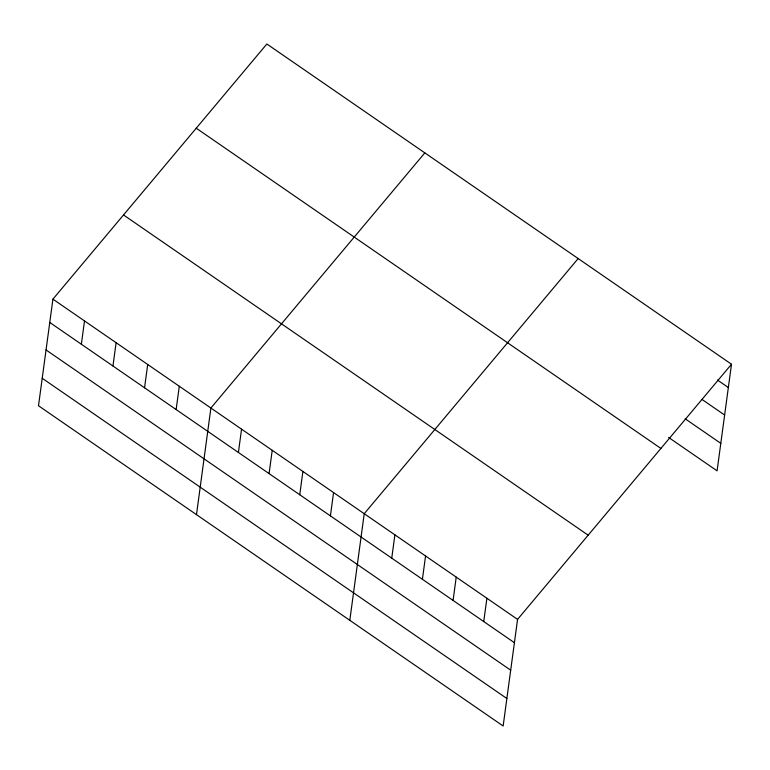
<?xml version="1.0" encoding="UTF-8"?>
<svg xmlns="http://www.w3.org/2000/svg" width="770" height="770" viewBox="0 0 770 770"><rect width="100%" height="100%" fill="white"/><g stroke="black" fill="none" stroke-linecap="round" stroke-linejoin="round"><path stroke-width="1.16" d="M52.918 299.155L38.5 405.761L503.147 726.004L517.565 619.388L731.5 364.239L266.853 43.996L52.918 299.155L517.565 619.388M81.36 344.238L84.507 320.936M112.959 366.01L116.106 342.708M144.548 387.782L147.705 364.48M176.147 409.563L179.294 386.261M196.485 514.649L210.893 408.033L424.828 152.883M238.411 452.471L241.559 429.169M269.077 473.608L272.224 450.306M299.742 494.744L302.899 471.442M330.407 515.881L333.564 492.579M349.811 620.322L364.229 513.715L578.164 258.556M391.747 558.154L394.894 534.852M422.412 579.29L425.56 555.988M453.078 600.427L456.225 577.125M483.743 621.554L486.9 598.251M731.5 364.239L717.082 470.845L668.61 437.437M717.467 380.034L728.353 387.541M701.884 399.351L724.628 415.03M685.194 418.813L720.807 443.356M196.254 128.205L660.901 448.438M123.518 214.955L588.165 535.188M49.761 322.457L514.408 642.69M46.046 349.946L510.693 670.189M42.215 378.272L506.862 698.506"/></g></svg>
